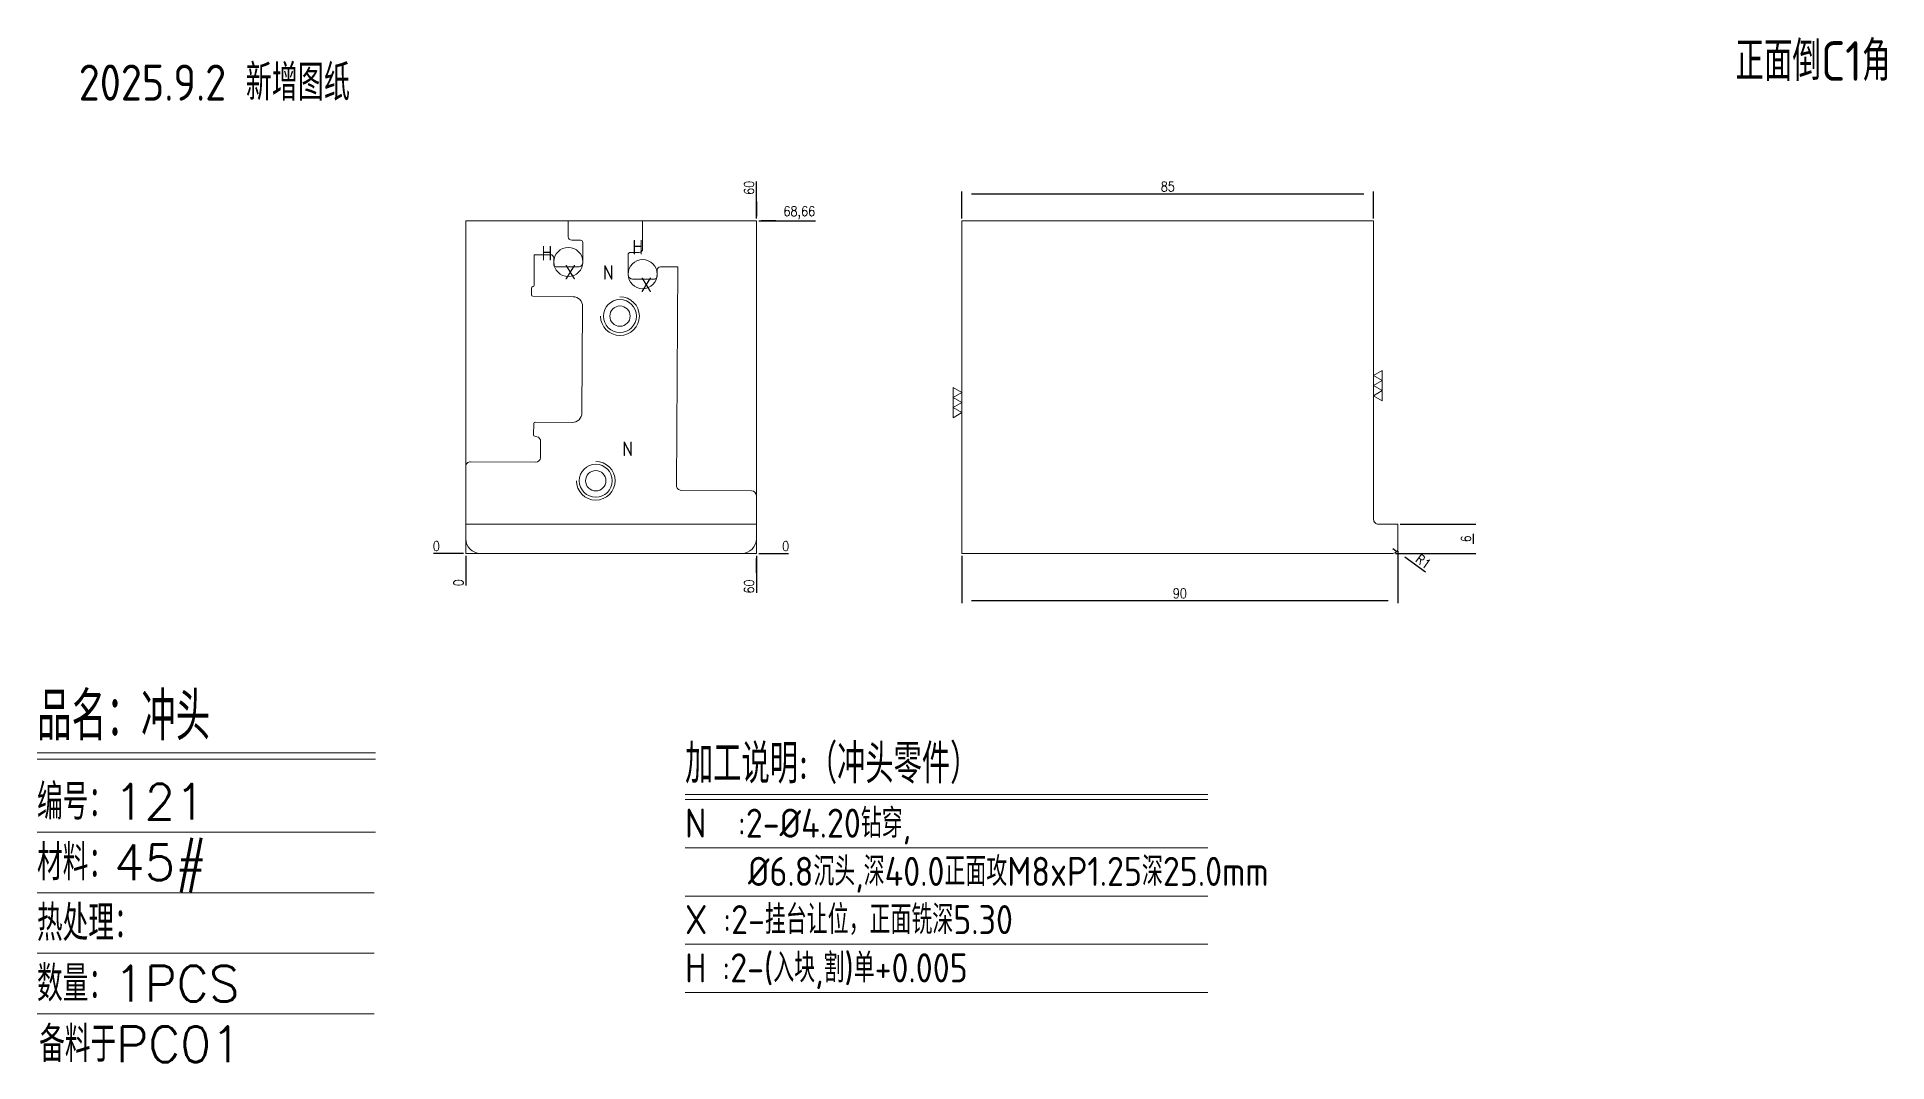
# Model space of a CAD drawing. Header units: millimetres. Extents: x 105733 to 106114, y 12050 to 12261.
import ezdxf
from ezdxf.enums import TextEntityAlignment as Align

# ---------------------------------------------------------------- set-up
doc = ezdxf.new("R2010")
doc.units = ezdxf.units.MM
doc.linetypes.add('DASHED', pattern=[0])
doc.linetypes.add('HIDDEN', pattern=[0])
for name, color, linetype in [('DIM', 4, 'Continuous'), ('PH', 255, 'Continuous'), ('PUNCH', 2, 'Continuous'), ('TEXT', 4, 'Continuous')]:
    doc.layers.add(name, color=color, linetype=linetype)
doc.styles.add('chinesef_fs', font='simplex.shx', dxfattribs={"bigfont": 'gbcbig.shx'})
doc.styles.add('gbenor', font='gbenor.shx', dxfattribs={"bigfont": 'gbcbig.shx'})
doc.styles.get("Standard").update_dxf_attribs({"font": 'txt.shx', "width": 0.85, "bigfont": 'ctxt.shx'})
doc.dimstyles.new('T-2-WX', dxfattribs={"dimtxt": 2, "dimasz": 2, "dimexe": 0.5, "dimexo": 0.5, "dimgap": 0.5, "dimtad": 1, "dimtxsty": 'Standard', "dimblk": 'OPEN30', "dimcen": 0, "dimazin": 3, "dimtfac": 1, "dimtmove": 0, "dimatfit": 3, "dimldrblk": 'OPEN30', "dimlwd": -1, "dimlwe": -1})

# ---------------------------------------------------------------- blocks, each defined once
blk = doc.blocks.new('*D7579')
at = {"layer": 'Defpoints', "color": 0}
for p in [(105821.05, 12154.61), (105881.05, 12154.61), (105886.05, 12154.61)]:
    blk.add_point(p, dxfattribs=at)
at = {"layer": 'DIM', "color": 0}
blk.add_line((105881.55, 12154.61), (105887.68, 12154.61), dxfattribs=at)
at = {"layer": 'DIM', "color": 0, "lineweight": 5, "insert": (105887.11, 12156.11), "char_height": 2, "attachment_point": 5}
blk.add_mtext('0', dxfattribs=at)
blk = doc.blocks.new('_Open30')
blk = doc.blocks.new('*D7580')
at = {"layer": 'Defpoints', "color": 0}
for p in [(105881.05, 12223.27), (105886.05, 12223.27), (105821.05, 12154.61)]:
    blk.add_point(p, dxfattribs=at)
at = {"layer": 'DIM', "color": 0}
for p, q in [((105881.55, 12223.27), (105885.05, 12223.27)), ((105885.05, 12223.27), (105882.05, 12223.27)), ((105882.05, 12223.27), (105893.27, 12223.27))]:
    blk.add_line(p, q, dxfattribs=at)
at = {"layer": 'DIM', "color": 0, "lineweight": 5, "insert": (105889.91, 12224.96), "char_height": 2, "attachment_point": 5}
blk.add_mtext('68,66', dxfattribs=at)
blk = doc.blocks.new('*D7581')
at = {"layer": 'Defpoints', "color": 0}
for p in [(105816.05, 12154.61), (105821.05, 12154.61), (105821.05, 12154.61)]:
    blk.add_point(p, dxfattribs=at)
at = {"layer": 'DIM', "color": 0}
blk.add_line((105820.55, 12154.61), (105814.41, 12154.61), dxfattribs=at)
at = {"layer": 'DIM', "color": 0, "lineweight": 5, "insert": (105814.98, 12156.11), "char_height": 2, "attachment_point": 5}
blk.add_mtext('0', dxfattribs=at)
blk = doc.blocks.new('*D7582')
at = {"layer": 'Defpoints', "color": 0}
for p in [(105821.05, 12154.61), (105881.05, 12154.61), (105881.05, 12149.61)]:
    blk.add_point(p, dxfattribs=at)
at = {"layer": 'DIM', "color": 0}
for p, q in [((105881.05, 12154.11), (105881.05, 12150.61)), ((105881.05, 12150.61), (105881.05, 12153.61)), ((105881.05, 12153.61), (105881.05, 12146.44))]:
    blk.add_line(p, q, dxfattribs=at)
at = {"layer": 'DIM', "color": 0, "lineweight": 5, "insert": (105879.55, 12147.77), "char_height": 2, "attachment_point": 5, "rotation": 90}
blk.add_mtext('60', dxfattribs=at)
blk = doc.blocks.new('*D7583')
at = {"layer": 'Defpoints', "color": 0}
for p in [(105821.05, 12154.61), (105821.05, 12154.61), (105821.05, 12149.61)]:
    blk.add_point(p, dxfattribs=at)
at = {"layer": 'DIM', "color": 0}
blk.add_line((105821.05, 12154.11), (105821.05, 12147.98), dxfattribs=at)
at = {"layer": 'DIM', "color": 0, "lineweight": 5, "insert": (105819.55, 12148.54), "char_height": 2, "attachment_point": 5, "rotation": 90}
blk.add_mtext('0', dxfattribs=at)
blk = doc.blocks.new('*D7584')
at = {"layer": 'Defpoints', "color": 0}
for p in [(105881.05, 12228.27), (105881.05, 12223.27), (105821.05, 12154.61)]:
    blk.add_point(p, dxfattribs=at)
at = {"layer": 'DIM', "color": 0}
for p, q in [((105881.05, 12224.27), (105881.05, 12231.44)), ((105881.05, 12223.77), (105881.05, 12227.27)), ((105881.05, 12227.27), (105881.05, 12224.27))]:
    blk.add_line(p, q, dxfattribs=at)
at = {"layer": 'DIM', "color": 0, "lineweight": 5, "insert": (105879.55, 12230.11), "char_height": 2, "attachment_point": 5, "rotation": 90}
blk.add_mtext('60', dxfattribs=at)
blk = doc.blocks.new('*D7585')
at = {"layer": 'Defpoints', "color": 0}
for p in [(106012.49, 12155.61), (106013.3, 12155.02)]:
    blk.add_point(p, dxfattribs=at)
at = {"layer": 'DIM', "color": 0}
for p, q in [((106012.49, 12155.61), (106013.3, 12155.02)), ((106019.18, 12150.75), (106014.91, 12153.85))]:
    blk.add_line(p, q, dxfattribs=at)
at = {"layer": 'DIM', "color": 0, "lineweight": 5, "insert": (106018.74, 12152.93), "char_height": 2, "attachment_point": 5, "rotation": 324.0275}
blk.add_mtext('R1', dxfattribs=at)
blk = doc.blocks.new('*D7586')
at = {"layer": 'Defpoints', "color": 0}
for p in [(106013.49, 12160.61), (106012.49, 12154.61), (106029.07, 12154.61)]:
    blk.add_point(p, dxfattribs=at)
at = {"layer": 'DIM', "color": 0}
for p, q in [((106013.99, 12160.61), (106029.57, 12160.61)), ((106029.07, 12158.61), (106029.07, 12156.61)), ((106012.99, 12154.61), (106029.57, 12154.61))]:
    blk.add_line(p, q, dxfattribs=at)
at = {"layer": 'DIM', "color": 0, "lineweight": 5, "insert": (106027.57, 12157.61), "char_height": 2, "attachment_point": 5, "rotation": 90}
blk.add_mtext('6', dxfattribs=at)
blk = doc.blocks.new('*D7587')
at = {"layer": 'Defpoints', "color": 0}
for p in [(105923.49, 12154.61), (106013.49, 12155.61), (106013.49, 12144.85)]:
    blk.add_point(p, dxfattribs=at)
at = {"layer": 'DIM', "color": 0}
for p, q in [((105923.49, 12154.11), (105923.49, 12144.35)), ((106013.49, 12155.11), (106013.49, 12144.35)), ((105925.49, 12144.85), (106011.49, 12144.85))]:
    blk.add_line(p, q, dxfattribs=at)
at = {"layer": 'DIM', "color": 0, "lineweight": 5, "insert": (105968.49, 12146.35), "char_height": 2, "attachment_point": 5}
blk.add_mtext('90', dxfattribs=at)
blk = doc.blocks.new('*D7588')
at = {"layer": 'Defpoints', "color": 0}
for p in [(106008.49, 12228.86), (105923.49, 12223.27), (106008.49, 12223.27)]:
    blk.add_point(p, dxfattribs=at)
at = {"layer": 'DIM', "color": 0}
for p, q in [((105923.49, 12223.77), (105923.49, 12229.36)), ((105925.49, 12228.86), (106006.49, 12228.86)), ((106008.49, 12223.77), (106008.49, 12229.36))]:
    blk.add_line(p, q, dxfattribs=at)
at = {"layer": 'DIM', "color": 0, "lineweight": 5, "insert": (105965.99, 12230.36), "char_height": 2, "attachment_point": 5}
blk.add_mtext('85', dxfattribs=at)

msp = doc.modelspace()

# ---------------------------------------------------------------- linework, layer by layer
at = {"layer": 'DIM', "color": 4, "linetype": 'Continuous', "lineweight": 5}
for p, q in [((105732.527, 12113.417), (105802.426, 12113.417)), ((105732.527, 12112.129), (105802.426, 12112.129)), ((105732.527, 12097.038), (105802.426, 12097.038)), ((105732.527, 12084.524), (105802.122, 12084.524)), ((105732.527, 12072.01), (105802.122, 12072.01)), ((105732.527, 12059.496), (105802.122, 12059.496))]:
    msp.add_line(p, q, dxfattribs=at)
at = {"layer": 'DIM', "color": 8, "lineweight": 5}
for p, q in [((105866.318, 12104.796), (105974.272, 12104.796)), ((105866.318, 12103.746), (105974.272, 12103.746)), ((105866.318, 12093.786), (105974.272, 12093.786)), ((105866.318, 12083.826), (105974.272, 12083.826)), ((105866.318, 12073.866), (105974.272, 12073.866)), ((105866.318, 12063.906), (105974.272, 12063.906))]:
    msp.add_line(p, q, dxfattribs=at)
at = {"layer": 'PUNCH', "linetype": 'HIDDEN', "lineweight": 5, "ltscale": 0.5}
msp.add_line((105821.048, 12160.609), (105881.048, 12160.609), dxfattribs=at)
at = {"layer": 'PUNCH', "color": 1, "lineweight": 5}
for points in [[(105835.192, 12216.292), (105838.522, 12216.292, -0.4142136), (105839.222, 12215.592), (105839.222, 12214.292, 0.4142136), (105839.722, 12213.792), (105844.322, 12213.792, 0.4142136), (105845.222, 12214.692), (105845.222, 12218.792, 0.4142136), (105844.722, 12219.292), (105842.922, 12219.292, -0.4142136), (105842.222, 12219.992), (105842.222, 12223.271)], [(105864.866, 12213.771), (105861.266, 12213.771, 0.4142136), (105860.566, 12213.071), (105860.566, 12211.771, -0.4142136), (105860.066, 12211.271), (105855.466, 12211.271, -0.4142136), (105854.566, 12212.171), (105854.566, 12216.271, -0.4142136), (105855.066, 12216.771), (105856.866, 12216.771, 0.4142136), (105857.566, 12217.471), (105857.566, 12223.271)]]:
    msp.add_lwpolyline(points, format="xyb", dxfattribs=at)
at = {"layer": 'PUNCH', "linetype": 'Continuous', "lineweight": 5}
msp.add_lwpolyline([(105857.566, 12223.271), (105842.222, 12223.271)], dxfattribs=at)
msp.add_lwpolyline([(105835.192, 12216.292), (105835.146, 12210.002, -0.3658971), (105834.894, 12209.708, 0.3660471), (105834.642, 12209.414), (105834.632, 12207.997, 0.4134456), (105834.929, 12207.695), (105843.196, 12207.618, -0.4133842), (105845.177, 12205.605), (105845.033, 12183.624, -0.4154192), (105843.011, 12181.637), (105835.39, 12181.719, 0.412364), (105835.087, 12181.424), (105835.047, 12179.102, 0.3583226), (105835.284, 12178.804), (105835.725, 12178.709, -0.3576374), (105836.515, 12177.717), (105836.467, 12174.407, -0.412335), (105835.459, 12173.422), (105822.056, 12173.531, 0.4166021), (105821.048, 12172.531), (105821.048, 12157.609, 0.4142136), (105824.048, 12154.609), (105878.048, 12154.609, 0.4142136), (105881.048, 12157.609), (105881.048, 12166.515, 0.4121735), (105880.055, 12167.515), (105865.543, 12167.616, -0.4142177), (105864.55, 12168.623), (105864.866, 12213.771)], format="xyb", dxfattribs=at)
at = {"layer": 'PUNCH', "lineweight": 5}
for centre, radius in [((105842.222, 12214.792), 3), ((105857.566, 12212.271), 3), ((105852.888, 12203.609), 3.4), ((105852.888, 12203.609), 2.1), ((105847.888, 12169.609), 3.4), ((105847.888, 12169.609), 2.1)]:
    msp.add_circle(centre, radius, dxfattribs=at)
for centre in [(105852.888, 12203.609), (105847.888, 12169.609)]:
    msp.add_arc(centre, 4, 180, 90, dxfattribs=at)
at = {"layer": 'TEXT', "color": 8, "linetype": 'DASHED', "lineweight": 5}
msp.add_lwpolyline([(105821.048, 12154.609), (105881.048, 12154.609), (105881.048, 12223.271), (105821.048, 12223.271)], close=True, dxfattribs=at)
at = {"layer": 'TEXT', "color": 2, "lineweight": 5}
msp.add_lwpolyline([(106008.486, 12161.609), (106008.486, 12223.271), (105923.486, 12223.271), (105923.486, 12154.609), (106012.486, 12154.609, 0.4142136), (106013.486, 12155.609), (106013.486, 12160.609), (106009.486, 12160.609, -0.4142136)], format="xyb", close=True, dxfattribs=at)
at = {"layer": 'TEXT', "lineweight": 5}
for points in [[(106010.286, 12192.367), (106008.486, 12191.328), (106010.286, 12190.289), (106008.486, 12189.249), (106010.286, 12188.21), (106008.486, 12187.171), (106010.286, 12186.132), (106010.286, 12192.367)], [(105921.686, 12182.632), (105923.486, 12183.671), (105921.686, 12184.71), (105923.486, 12185.749), (105921.686, 12186.789), (105923.486, 12187.828), (105921.686, 12188.867), (105921.686, 12182.632)]]:
    msp.add_lwpolyline(points, close=True, dxfattribs=at)

# ---------------------------------------------------------------- texts
at = {"layer": 'DIM', "color": 7, "lineweight": 5, "style": 'gbenor'}
for s, p in [('H', (105856.557, 12217.845)), ('H', (105837.801, 12216.612)), ('X', (105842.633, 12212.685)), ('N', (105850.475, 12212.616)), ('X', (105858.32, 12210.088)), ('N', (105854.482, 12176.202))]:
    msp.add_text(s, height=3, dxfattribs=at).set_placement(p, align=Align.MIDDLE_CENTER)
at = {"layer": 'DIM', "color": 3, "linetype": 'Continuous', "lineweight": 5, "style": 'chinesef_fs'}
for s, height, p in [('品名：冲头', 9.9377, (105732.527, 12115.994)), ('编号：121', 7.3613, (105732.527, 12099.615)), ('材料：45#', 7.3613, (105732.527, 12087.101)), ('热处理： ', 7.3613, (105732.527, 12074.586)), ('数量：1PCS', 7.3613, (105732.527, 12062.072)), ('备料于PC01', 7.3613, (105732.975, 12049.558))]:
    msp.add_text(s, height=height, dxfattribs=at).set_placement(p)
at = {"layer": 'DIM', "color": 4, "lineweight": 5, "style": 'gbenor'}
for s, height, p in [('加工说明:（冲头零件）', 8.1, (105866.318, 12107.106)), ('N  :2-%%c4.20钻穿,', 6, (105866.318, 12095.886)), ('    %%C6.8沉头,深40.0正面攻M8xP1.25深25.0mm', 6, (105866.318, 12085.926)), ('X :2-挂台让位，正面铣深5.30', 6, (105866.318, 12075.966))]:
    msp.add_text(s, height=height, dxfattribs=at).set_placement(p)
at = {"layer": 'DIM', "color": 1, "lineweight": 5, "style": 'gbenor'}
msp.add_text('H :2-(入块,割)单+0.005', height=6, dxfattribs=at).set_placement((105866.318, 12066.006))
at = {"layer": 'PH', "color": 6, "linetype": 'Continuous', "lineweight": 5, "style": 'gbenor'}
msp.add_text('2025.9.2 新增图纸', height=7.46496, dxfattribs=at).set_placement((105769.14, 12252.236), align=Align.MIDDLE)
at = {"layer": 'TEXT', "color": 4, "lineweight": 5, "style": 'gbenor'}
msp.add_text('正面倒C1角', height=8.1761, dxfattribs=at).set_placement((106083.184, 12252.198))

# ---------------------------------------------------------------- dimensions: what is measured, and where the dimension line sits
at = {"layer": 'DIM', "lineweight": 5}
for feature_location, offset, dtype, origin, picture, middle in [((105881.048, 12223.271), (0, 5), 1, (105821.048, 12154.609), '*D7584', (105879.548, 12230.107)), ((105881.048, 12223.271), (5, 0), 0, (105821.048, 12154.609), '*D7580', (105889.908, 12224.962)), ((105821.04820846, 12154.608506799), (-5, 0), 0, (105821.04820846, 12154.608506799), '*D7581', (105814.981541794, 12156.108506799)), ((105821.04820846, 12154.608506799), (0, -5), 1, (105821.04820846, 12154.608506799), '*D7583', (105819.54820846, 12148.541840132)), ((105881.04820848, 12154.608506799), (5, 0), 0, (105821.04820846, 12154.608506799), '*D7579', (105887.114875147, 12156.108506799)), ((105881.048, 12154.609), (0, -5), 1, (105821.048, 12154.609), '*D7582', (105879.548, 12147.773))]:
    dim = msp.add_ordinate_dim(feature_location=feature_location, offset=offset, dtype=dtype, origin=origin, dimstyle='T-2-WX', dxfattribs=at)
    dim.commit()
    dim.dimension.update_dxf_attribs({"geometry": picture, "text_midpoint": middle})
for base, p1, p2, picture, middle in [((106008.486, 12228.857), (105923.486, 12223.271), (106008.486, 12223.271), '*D7588', (105965.986, 12230.357)), ((106013.486, 12144.845), (105923.486, 12154.609), (106013.486, 12155.609), '*D7587', (105968.486, 12146.345))]:
    dim = msp.add_linear_dim(base=base, p1=p1, p2=p2, dimstyle='T-2-WX', dxfattribs=at)
    dim.commit()
    dim.dimension.update_dxf_attribs({"geometry": picture, "text_midpoint": middle})
dim = msp.add_linear_dim(base=(106029.074, 12154.609), p1=(106013.486, 12160.609), p2=(106012.486, 12154.609), angle=270, dimstyle='T-2-WX', dxfattribs=at)
dim.commit()
dim.dimension.update_dxf_attribs({"geometry": '*D7586', "text_midpoint": (106027.574, 12157.609)})
dim = msp.add_radius_dim(center=(106012.486, 12155.609), mpoint=(106013.295, 12155.021), dimstyle='T-2-WX', dxfattribs=at)
dim.commit()
dim.dimension.update_dxf_attribs({"geometry": '*D7585', "text_midpoint": (106018.736, 12152.926)})

doc.saveas('drawing.dxf')
